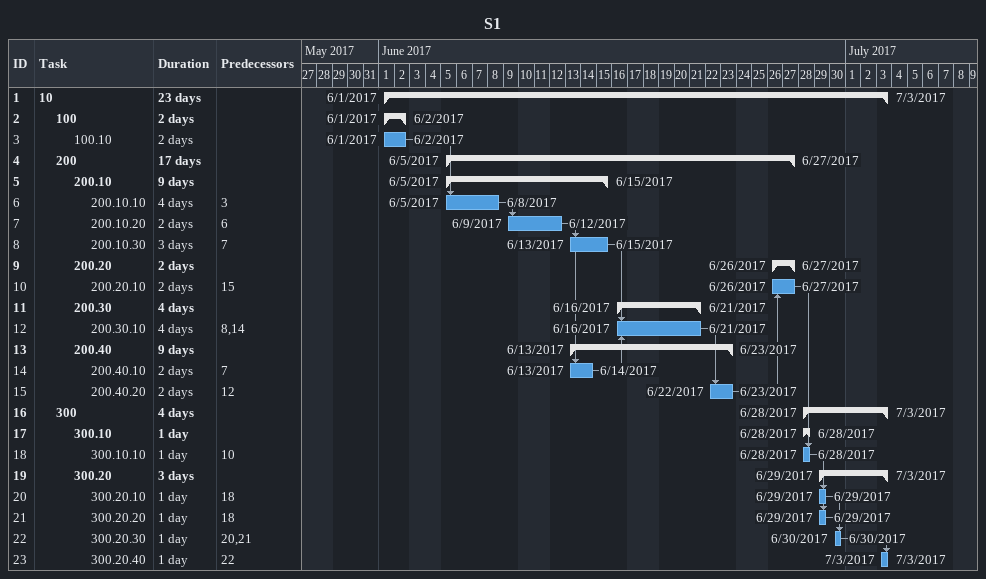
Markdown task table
S1

| ID | Level | Task | Duration | Start | Finish | Predecessors |
|---|---|---|---|---|---|---|
| 1 | 1 | **10** | 23d | 2017-06-01 | 2017-07-03 |  |
| 2 | 2 | **100** | 2d | 2017-06-01 | 2017-06-02 |  |
| 3 | 3 | 100.10 | 2d | 2017-06-01 | 2017-06-02 |  |
| 4 | 2 | **200** | 17d | 2017-06-05 | 2017-06-27 |  |
| 5 | 3 | **200.10** | 9d | 2017-06-05 | 2017-06-15 |  |
| 6 | 4 | 200.10.10 | 4d | 2017-06-05 | 2017-06-08 | 3 |
| 7 | 4 | 200.10.20 | 2d | 2017-06-09 | 2017-06-12 | 6 |
| 8 | 4 | 200.10.30 | 3d | 2017-06-13 | 2017-06-15 | 7 |
| 9 | 3 | **200.20** | 2d | 2017-06-26 | 2017-06-27 |  |
| 10 | 4 | 200.20.10 | 2d | 2017-06-26 | 2017-06-27 | 15 |
| 11 | 3 | **200.30** | 4d | 2017-06-16 | 2017-06-21 |  |
| 12 | 4 | 200.30.10 | 4d | 2017-06-16 | 2017-06-21 | 8, 14 |
| 13 | 3 | **200.40** | 9d | 2017-06-13 | 2017-06-23 |  |
| 14 | 4 | 200.40.10 | 2d | 2017-06-13 | 2017-06-14 | 7 |
| 15 | 4 | 200.40.20 | 2d | 2017-06-22 | 2017-06-23 | 12 |
| 16 | 2 | **300** | 4d | 2017-06-28 | 2017-07-03 |  |
| 17 | 3 | **300.10** | 1d | 2017-06-28 | 2017-06-28 |  |
| 18 | 4 | 300.10.10 | 1d | 2017-06-28 | 2017-06-28 | 10 |
| 19 | 3 | **300.20** | 3d | 2017-06-29 | 2017-07-03 |  |
| 20 | 4 | 300.20.10 | 1d | 2017-06-29 | 2017-06-29 | 18 |
| 21 | 4 | 300.20.20 | 1d | 2017-06-29 | 2017-06-29 | 18 |
| 22 | 4 | 300.20.30 | 1d | 2017-06-30 | 2017-06-30 | 20, 21 |
| 23 | 4 | 300.20.40 | 1d | 2017-07-03 | 2017-07-03 | 22 |
